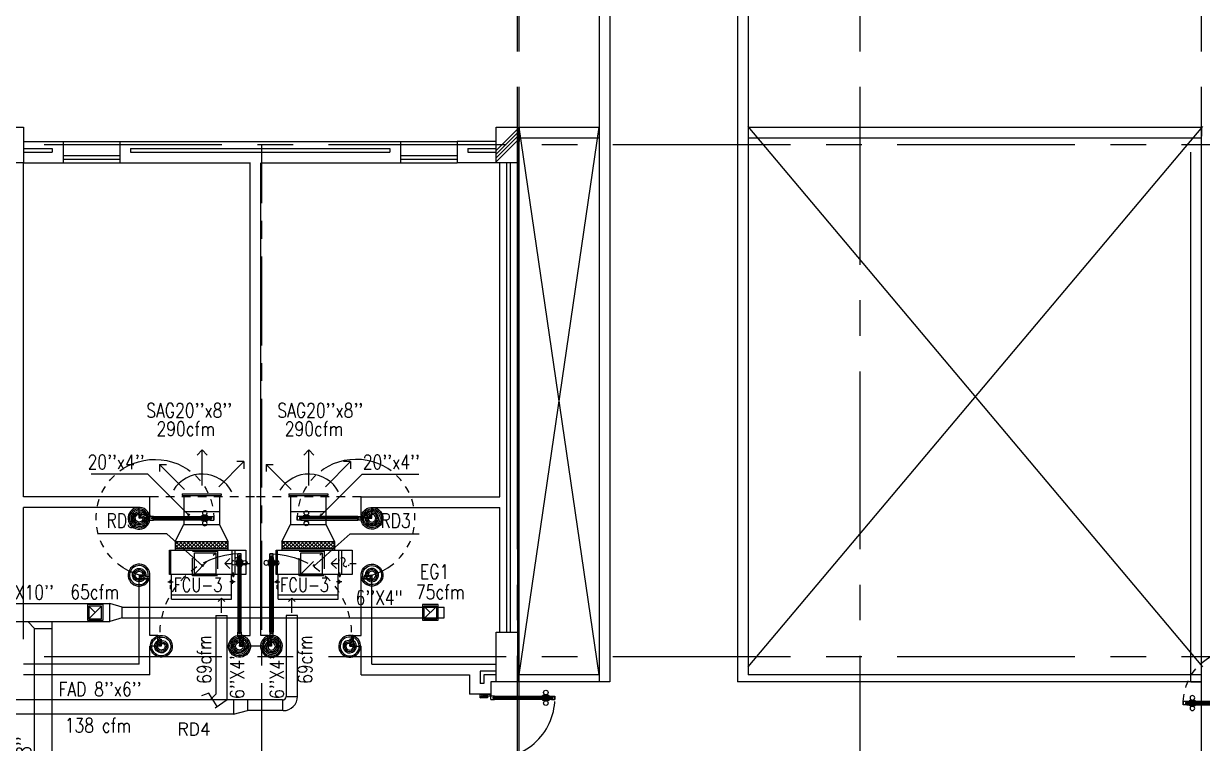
# Model space of a CAD drawing. Extents: x 417866231.7 to 417866328.5, y 43498046.7 to 43498124.2.
# Drawn here: x 417866248.29 to 417866264.87, y 43498103.99 to 43498114.11 of the extents above; entities that cross this region are included whole.
import ezdxf

# ---------------------------------------------------------------- set-up
doc = ezdxf.new("R2010")
doc.units = 0
doc.header["$MEASUREMENT"] = 0
for name, pattern in [('CENTER', [2, 1.25, -0.25, 0.25, -0.25]), ('CENTERX2', [4, 2.5, -0.5, 0.5, -0.5]), ('HIDDEN', [0.375, 0.25, -0.125]), ('HIDDEN2', [0.1875, 0.125, -0.0625])]:
    doc.linetypes.add(name, pattern=pattern)
doc.layers.get('0').update_dxf_attribs({"linetype": 'CONTINUOUS'})
for name, color, linetype in [('AXES', 11, 'CENTERX2'), ('AXES1', 11, 'CENTER'), ('COL', 7, 'CONTINUOUS'), ('DOOR', 9, 'CONTINUOUS'), ('DUCT', 6, 'CONTINUOUS'), ('EJ', 9, 'CONTINUOUS'), ('EXDUCT', 10, 'CONTINUOUS'), ('FCU', 6, 'CONTINUOUS'), ('HAT', 11, 'CONTINUOUS'), ('INSUL', 9, 'CONTINUOUS'), ('M-EGU.', 2, 'CONTINUOUS'), ('M-FILX', 2, 'CONTINUOUS'), ('M-TEXT', 2, 'CONTINUOUS'), ('PSUPPLY', 3, 'HIDDEN'), ('ROOF', 11, 'CONTINUOUS'), ('SCD', 2, 'CONTINUOUS'), ('SHAFT', 9, 'CONTINUOUS'), ('STR', 9, 'CONTINUOUS'), ('TEXT-A', 2, 'CONTINUOUS'), ('WALL', 9, 'CONTINUOUS'), ('WIN', 9, 'CONTINUOUS')]:
    doc.layers.add(name, color=color, linetype=linetype)
doc.styles.add('ROMANS', font='ROMANS.shx', dxfattribs={"width": 0.6})

# ---------------------------------------------------------------- blocks, each defined once
blk = doc.blocks.new('A$C1DFA4FE8')
at = {"layer": 'DOOR', "color": 0, "linetype": 'ByBlock'}
for p, q in [((0, 1631), (0, 1581)), ((0, 1581), (0, 1631)), ((50, 1631), (0, 1631)), ((50, 1581), (0, 1581)), ((30, 1614), (30, 1598)), ((50, 1614), (30, 1614)), ((50, 1598), (30, 1598)), ((50, 1631), (50, 1614)), ((50, 1598), (50, 1581)), ((750, 1614), (750, 1631)), ((750, 1631), (800, 1631)), ((770, 1614), (750, 1614)), ((750, 1581), (750, 1598)), ((750, 1598), (770, 1598)), ((800, 1581), (750, 1581)), ((770, 1598), (770, 1614)), ((950, 1656), (800, 1656)), ((800, 1656), (800, 1631)), ((800, 1581), (800, 1631)), ((800, 1631), (850, 1631)), ((850, 1631), (850, 1606)), ((850, 1606), (950, 1606)), ((950, 1606), (950, 1656)), ((0, 81), (0, 131)), ((0, 131), (0, 81)), ((50, 131), (0, 131)), ((50, 81), (0, 81)), ((30, 98), (30, 114)), ((50, 114), (30, 114)), ((50, 98), (30, 98)), ((50, 114), (50, 131)), ((50, 81), (50, 98)), ((83, 131), (83, 138)), ((173, 138), (83, 138)), ((83, 81), (83, 74)), ((173, 74), (83, 74)), ((95, 138), (95, 147)), ((95, 147), (160, 147)), ((95, 138), (160, 138)), ((95, 74), (95, 65)), ((95, 74), (160, 74)), ((95, 65), (160, 65)), ((160, 138), (160, 147)), ((160, 74), (160, 65)), ((173, 131), (173, 138)), ((173, 81), (173, 74)), ((750, 131), (750, 114)), ((800, 131), (750, 131)), ((750, 114), (770, 114)), ((750, 98), (750, 81)), ((770, 98), (750, 98)), ((750, 81), (800, 81)), ((770, 114), (770, 98)), ((800, 131), (800, 81)), ((800, 56), (800, 81)), ((800, 81), (850, 81)), ((950, 56), (800, 56)), ((850, 106), (950, 106)), ((850, 81), (850, 106)), ((950, 106), (950, 56))]:
    blk.add_line(p, q, dxfattribs=at)
at = {"layer": 'DOOR', "linetype": 'ByBlock'}
for p, q in [((750, 1631), (50, 1631)), ((750, 1614), (50, 1614)), ((750, 1598), (50, 1598)), ((50, 1581), (750, 1581)), ((50, 131), (750, 131)), ((750, 114), (50, 114)), ((750, 98), (50, 98)), ((750, 81), (50, 81))]:
    blk.add_line(p, q, dxfattribs=at)
at = {"layer": 'DOOR', "color": 9, "linetype": 'ByBlock'}
for p, q in [((950, 1606), (837, 1656)), ((950, 1606), (850, 1619)), ((950, 1606), (910, 1656)), ((950, 106), (837, 56)), ((950, 106), (850, 93)), ((950, 106), (910, 56))]:
    blk.add_line(p, q, dxfattribs=at)
at = {"layer": 'DOOR', "color": 0, "linetype": 'ByBlock'}
for centre in [(128, 179), (128, 32)]:
    blk.add_circle(centre, 32.4, dxfattribs=at)
at = {"layer": 'DOOR', "linetype": 'HIDDEN', "ltscale": 0.5}
for centre, start, end in [((752, 1606), 178.0938, 273.7249), ((752, 106), 86.2751, 181.9062)]:
    blk.add_arc(centre, 752, start, end, dxfattribs=at)
at = {"layer": 'DOOR', "color": 9, "linetype": 'ByBlock'}
for centre, radius, start, end in [((950, 1606), 154, 161.1053, 166.2858), ((950, 1606), 134, 158.1598, 169.28), ((950, 1606), 114, 154.0838, 167.3774), ((950, 1606), 94.4, 148.0182, 180), ((950, 1606), 74.4, 137.7764, 180), ((950, 1606), 54.4, 113.2074, 180), ((950, 1606), 34.4, 90, 180), ((950, 1606), 14.4, 90, 180), ((950, 106), 154, 193.7142, 198.8947), ((950, 106), 134, 190.72, 201.8402), ((950, 106), 114, 192.6226, 205.9162), ((950, 106), 94.4, 180, 211.9818), ((950, 106), 74.4, 180, 222.2236), ((950, 106), 54.4, 180, 246.7926), ((950, 106), 34.4, 180, 270), ((950, 106), 14.4, 180, 270)]:
    blk.add_arc(centre, radius, start, end, dxfattribs=at)
blk = doc.blocks.new('A$C272A55A0')
at = {"layer": 'DOOR', "color": 0, "linetype": 'ByBlock'}
for p, q in [((0, 900), (0, 1050)), ((50, 1050), (0, 1050)), ((50, 950), (50, 1050)), ((1750, 950), (1750, 1050)), ((1750, 1050), (1800, 1050)), ((1800, 1050), (1800, 900)), ((0, 900), (25, 900)), ((25, 950), (50, 950)), ((25, 900), (25, 950)), ((75, 900), (25, 900)), ((25, 850), (25, 900)), ((42, 850), (25, 850)), ((58, 870), (42, 870)), ((42, 870), (42, 850)), ((58, 850), (58, 870)), ((75, 850), (58, 850)), ((75, 900), (75, 850)), ((1725, 900), (1775, 900)), ((1725, 900), (1725, 850)), ((1725, 850), (1742, 850)), ((1742, 870), (1758, 870)), ((1742, 850), (1742, 870)), ((1775, 950), (1750, 950)), ((1758, 870), (1758, 850)), ((1758, 850), (1775, 850)), ((1775, 900), (1775, 950)), ((1800, 900), (1775, 900)), ((1775, 850), (1775, 900)), ((1725, 173), (1718, 173)), ((1718, 173), (1718, 83)), ((1775, 173), (1782, 173)), ((1782, 173), (1782, 83)), ((25, 50), (42, 50)), ((25, 50), (25, 0)), ((25, 0), (75, 0)), ((75, 0), (25, 0)), ((42, 50), (42, 30)), ((42, 30), (58, 30)), ((58, 50), (75, 50)), ((58, 50), (58, 30)), ((75, 50), (75, 0)), ((1718, 160), (1709, 160)), ((1709, 95), (1709, 160)), ((1718, 95), (1709, 95)), ((1718, 95), (1718, 160)), ((1725, 83), (1718, 83)), ((1742, 50), (1725, 50)), ((1725, 50), (1725, 0)), ((1775, 0), (1725, 0)), ((1725, 0), (1775, 0)), ((1742, 50), (1742, 30)), ((1758, 30), (1742, 30)), ((1775, 50), (1758, 50)), ((1758, 50), (1758, 30)), ((1775, 83), (1782, 83)), ((1775, 50), (1775, 0)), ((1782, 160), (1791, 160)), ((1782, 95), (1782, 160)), ((1782, 95), (1791, 95)), ((1791, 95), (1791, 160))]:
    blk.add_line(p, q, dxfattribs=at)
at = {"layer": 'DOOR', "color": 9, "linetype": 'ByBlock'}
for p, q in [((50, 1050), (0, 1010)), ((50, 1050), (0, 937)), ((50, 1050), (37, 950)), ((1750, 1050), (1800, 1010)), ((1750, 1050), (1800, 937)), ((1750, 1050), (1763, 950))]:
    blk.add_line(p, q, dxfattribs=at)
at = {"layer": 'DOOR', "linetype": 'ByBlock'}
for p, q in [((25, 850), (25, 50)), ((42, 850), (42, 50)), ((58, 850), (58, 50)), ((75, 50), (75, 850)), ((1725, 50), (1725, 850)), ((1742, 850), (1742, 50)), ((1758, 850), (1758, 50)), ((1775, 850), (1775, 50))]:
    blk.add_line(p, q, dxfattribs=at)
at = {"layer": 'DOOR', "color": 0, "linetype": 'ByBlock'}
for centre in [(1676, 128), (1824, 128)]:
    blk.add_circle(centre, 32.4, dxfattribs=at)
at = {"layer": 'DOOR', "color": 9, "linetype": 'ByBlock'}
for centre, radius, start, end in [((50, 1050), 54.4, 203.2074, 270), ((50, 1050), 74.4, 227.7764, 270), ((50, 1050), 34.4, 180, 270), ((50, 1050), 14.4, 180, 270), ((1750, 1050), 14.4, 270, 0), ((1750, 1050), 34.4, 270, 0), ((1750, 1050), 54.4, 270, 336.7926), ((1750, 1050), 74.4, 270, 312.2236), ((50, 1050), 94.4, 238.0182, 270), ((50, 1050), 114, 244.0838, 257.3774), ((50, 1050), 134, 248.1598, 259.28), ((50, 1050), 154, 251.1053, 256.2858), ((1750, 1050), 94.4, 270, 301.9818), ((1750, 1050), 114, 282.6226, 295.9162), ((1750, 1050), 134, 280.72, 291.8402), ((1750, 1050), 154, 283.7142, 288.8947)]:
    blk.add_arc(centre, radius, start, end, dxfattribs=at)
at = {"layer": 'DOOR', "linetype": 'HIDDEN', "ltscale": 0.5}
for centre, start, end in [((50, 851), 268.3174, 3.2965), ((1750, 851), 176.7035, 271.6826)]:
    blk.add_arc(centre, 851, start, end, dxfattribs=at)
at = {"layer": 'WALL', "linetype": 'ByBlock'}
blk.add_line((1800, 900), (1800, 1050), dxfattribs=at)
blk = doc.blocks.new('C11')
at = {"layer": 'HAT'}
h = blk.add_hatch(dxfattribs=at)
h.set_pattern_fill('ANSI31', color=256, scale=300, style=0)
h.set_pattern_definition([(45, (-248556.182, -75061.005), (-26.5165043, 26.5165043), [])])
h.paths.add_polyline_path([(300, 700), (0, 700), (0, 350), (300, 350)])
h.paths.add_polyline_path([(300, 350), (0, 350), (0, 0), (300, 0)])
at = {"layer": 'COL'}
blk.add_lwpolyline([(300, 700), (300, 0), (0, 0), (0, 700)], close=True, dxfattribs=at)
blk = doc.blocks.new('DOOR100')
at = {"layer": 'DOOR', "color": 7, "linetype": 'ByBlock'}
for p, q in [((-91, 1205), (-91, 1140)), ((-82, 1205), (-91, 1205)), ((-82, 1128), (-82, 1218)), ((-75, 1218), (-82, 1218)), ((-82, 1205), (-82, 1140)), ((-75, 1250), (-75, 1300)), ((-75, 1300), (-25, 1300)), ((-25, 1300), (-75, 1300)), ((-58, 1250), (-75, 1250)), ((-58, 1250), (-58, 1270)), ((-42, 1270), (-58, 1270)), ((-42, 1250), (-42, 1270)), ((-25, 1250), (-42, 1250)), ((-25, 1250), (-25, 1300)), ((-25, 1218), (-18, 1218)), ((-18, 1128), (-18, 1218)), ((-18, 1205), (-18, 1140)), ((-18, 1205), (-9, 1205)), ((-9, 1205), (-9, 1140)), ((-82, 1140), (-91, 1140)), ((-75, 1128), (-82, 1128)), ((-25, 1128), (-18, 1128)), ((-18, 1140), (-9, 1140)), ((-75, 200), (-58, 200)), ((-75, 150), (-75, 200)), ((-58, 200), (-58, 180)), ((-58, 180), (-42, 180)), ((-42, 200), (-25, 200)), ((-42, 180), (-42, 200)), ((-25, 200), (-25, 150)), ((-1200, 0), (-1200, 150)), ((-1200, 150), (-1175, 150)), ((-1200, 150), (-1200, 0)), ((-1150, 0), (-1200, 114)), ((-1150, 0), (-1200, 40)), ((-1150, 0), (-1200, 0)), ((-1175, 150), (-1175, 100)), ((-1175, 100), (-1150, 100)), ((-1150, 0), (-1163, 100)), ((-1150, 100), (-1150, 0)), ((-75, 150), (-25, 150)), ((-50, 0), (0, 114)), ((-50, 100), (-50, 0)), ((-50, 0), (-37, 100)), ((-25, 100), (-50, 100)), ((-50, 0), (0, 40)), ((-50, 0), (0, 0)), ((0, 150), (-25, 150)), ((-25, 150), (-25, 100)), ((0, 0), (0, 150)), ((0, 150), (0, 0))]:
    blk.add_line(p, q, dxfattribs=at)
at = {"layer": 'DOOR', "linetype": 'ByBlock'}
for p, q in [((-75, 1250), (-75, 200)), ((-58, 200), (-58, 1250)), ((-42, 200), (-42, 1250)), ((-25, 200), (-25, 1250))]:
    blk.add_line(p, q, dxfattribs=at)
at = {"layer": 'DOOR', "color": 7, "linetype": 'ByBlock'}
for centre in [(-124, 1173), (24, 1173)]:
    blk.add_circle(centre, 32.4, dxfattribs=at)
at = {"layer": 'DOOR', "linetype": 'HIDDEN', "ltscale": 0.5}
blk.add_arc((-25, 150), 1150, 90, 180, dxfattribs=at)
at = {"layer": 'DOOR', "color": 7, "linetype": 'ByBlock'}
for centre, radius, start, end in [((-1150, 0), 154, 103.7142, 108.8947), ((-1150, 0), 134, 100.72, 111.8402), ((-1150, 0), 94.4, 90, 121.9818), ((-1150, 0), 74.4, 90, 132.2236), ((-1150, 0), 54.4, 90, 156.7926), ((-1150, 0), 34.4, 90, 180), ((-1150, 0), 14.4, 90, 180), ((-50, 0), 94.4, 58.0182, 90), ((-50, 0), 74.4, 47.7764, 90), ((-50, 0), 54.4, 23.2074, 90), ((-50, 0), 34.4, 0, 90), ((-50, 0), 14.4, 0, 90), ((-50, 0), 134, 68.1598, 79.28), ((-50, 0), 114, 64.0838, 77.3774), ((-50, 0), 154, 71.1053, 76.2858)]:
    blk.add_arc(centre, radius, start, end, dxfattribs=at)
blk = doc.blocks.new('DOOR90')
at = {"layer": 'DOOR', "color": 7, "linetype": 'ByBlock'}
for p, q in [((-150, 0), (0, 0)), ((-150, 0), (-150, -25)), ((0, -50), (-114, 0)), ((0, -50), (-40, 0)), ((0, -50), (0, 0)), ((-1000, -25), (-1050, -25)), ((-1050, -75), (-1050, -25)), ((-1050, -25), (-1050, -75)), ((-1000, -75), (-1050, -75)), ((-1000, -42), (-1020, -42)), ((-1020, -42), (-1020, -58)), ((-1000, -58), (-1020, -58)), ((-1000, -25), (-1000, -42)), ((-1000, -58), (-1000, -75)), ((-878, -18), (-968, -18)), ((-968, -25), (-968, -18)), ((-968, -75), (-968, -82)), ((-878, -82), (-968, -82)), ((-955, -9), (-890, -9)), ((-955, -18), (-955, -9)), ((-955, -18), (-890, -18)), ((-955, -82), (-890, -82)), ((-955, -82), (-955, -91)), ((-955, -91), (-890, -91)), ((-890, -18), (-890, -9)), ((-890, -82), (-890, -91)), ((-878, -25), (-878, -18)), ((-878, -75), (-878, -82)), ((-200, -25), (-150, -25)), ((-200, -42), (-200, -25)), ((-180, -42), (-200, -42)), ((-200, -58), (-180, -58)), ((-200, -75), (-200, -58)), ((-150, -75), (-200, -75)), ((-180, -58), (-180, -42)), ((-150, -25), (-100, -25)), ((-150, -75), (-150, -25)), ((-100, -25), (-100, -50)), ((0, -50), (-100, -37)), ((-100, -50), (0, -50)), ((-150, -875), (-100, -875)), ((-150, -900), (-150, -875)), ((-150, -900), (0, -900)), ((0, -900), (-150, -900)), ((0, -850), (-114, -900)), ((-100, -875), (-100, -850)), ((0, -850), (-100, -863)), ((-100, -850), (0, -850)), ((0, -850), (-40, -900)), ((0, -850), (0, -900))]:
    blk.add_line(p, q, dxfattribs=at)
at = {"layer": 'DOOR', "linetype": 'ByBlock'}
for p, q in [((-200, -25), (-1000, -25)), ((-200, -42), (-1000, -42)), ((-200, -58), (-1000, -58)), ((-1000, -75), (-200, -75))]:
    blk.add_line(p, q, dxfattribs=at)
at = {"layer": 'DOOR', "color": 7, "linetype": 'ByBlock'}
for centre in [(-923, 24), (-923, -124)]:
    blk.add_circle(centre, 32.4, dxfattribs=at)
for centre, radius, start, end in [((0, -50), 154, 161.1053, 166.2858), ((0, -50), 94.4, 148.0182, 180), ((0, -50), 134, 158.1598, 169.28), ((0, -50), 114, 154.0838, 167.3774), ((0, -50), 74.4, 137.7764, 180), ((0, -50), 54.4, 113.2074, 180), ((0, -50), 34.4, 90, 180), ((0, -50), 14.4, 90, 180), ((0, -850), 154, 193.7142, 198.8947), ((0, -850), 134, 190.72, 201.8402), ((0, -850), 94.4, 180, 211.9818), ((0, -850), 74.4, 180, 222.2236), ((0, -850), 54.4, 180, 246.7926), ((0, -850), 34.4, 180, 270), ((0, -850), 14.4, 180, 270)]:
    blk.add_arc(centre, radius, start, end, dxfattribs=at)
at = {"layer": 'DOOR', "linetype": 'HIDDEN', "ltscale": 0.5}
blk.add_arc((-222, -50), 828, 178.2701, 275.003, dxfattribs=at)
blk = doc.blocks.new('*X113')
at = {"color": 0}
for p, q in [((16890, -2467), (16943, -2414)), ((16890, -2520), (16990, -2420)), ((16990, -2565), (16890, -2465)), ((16890, -2573), (16990, -2473)), ((16990, -2512), (16892, -2414)), ((16990, -2459), (16945, -2414)), ((16990, -2619), (16890, -2519)), ((16890, -2626), (16990, -2526)), ((16990, -2672), (16890, -2572)), ((16890, -2679), (16990, -2579)), ((16990, -2725), (16890, -2625)), ((16890, -2732), (16990, -2632)), ((16990, -2778), (16890, -2678)), ((16890, -2785), (16990, -2685)), ((16990, -2831), (16890, -2731)), ((16890, -2838), (16990, -2738)), ((16990, -2884), (16890, -2784)), ((16890, -2891), (16990, -2791)), ((16990, -2937), (16890, -2837)), ((16890, -2944), (16990, -2844)), ((16990, -2990), (16890, -2890)), ((16890, -2997), (16990, -2897)), ((16990, -3043), (16890, -2943)), ((16890, -3050), (16990, -2950)), ((16990, -3096), (16890, -2996)), ((16890, -3103), (16990, -3003)), ((16990, -3149), (16890, -3049)), ((16944, -3155), (16890, -3102)), ((16892, -3155), (16990, -3056)), ((16945, -3155), (16990, -3109))]:
    blk.add_line(p, q, dxfattribs=at)

msp = doc.modelspace()

# ---------------------------------------------------------------- hatches: boundary and pattern name
at = {"layer": 'HAT', "linetype": 'ByBlock', "ltscale": 0.3}
h = msp.add_hatch(dxfattribs=at)
h.set_pattern_fill('ANSI31', color=256, scale=300, style=0)
h.set_pattern_definition([(45.000427, (417865996.44575, 43498029.797614), (-0.026516163, 0.026516558), [])])
h.paths.add_polyline_path([(417866255.239, 43498112.659), (417866254.939, 43498112.659), (417866254.939, 43498112.409), (417866255.239, 43498112.409)])
h.paths.add_polyline_path([(417866255.239, 43498112.409), (417866254.939, 43498112.409), (417866254.939, 43498112.159), (417866255.239, 43498112.159)])

# ---------------------------------------------------------------- linework, layer by layer
at = {"layer": 'AXES'}
for p, q in [((417866260.059, 43498046.724), (417866260.059, 43498123.537)), ((417866255.239, 43498046.724), (417866255.239, 43498123.187)), ((417866255.259, 43498046.724), (417866255.259, 43498123.187)), ((417866264.859, 43498046.724), (417866264.859, 43498123.187)), ((417866307.079, 43498112.409), (417866239.039, 43498112.409)), ((417866307.079, 43498105.209), (417866239.039, 43498105.209))]:
    msp.add_line(p, q, dxfattribs=at)
at = {"layer": 'AXES1'}
msp.add_line((417866251.639, 43498053.589), (417866251.639, 43498112.409), dxfattribs=at)
at = {"layer": 'COL'}
for p, q in [((417866254.939, 43498112.659), (417866255.239, 43498112.659)), ((417866254.939, 43498112.159), (417866254.939, 43498112.659)), ((417866255.239, 43498112.659), (417866255.239, 43498112.159)), ((417866255.239, 43498112.159), (417866254.939, 43498112.159))]:
    msp.add_line(p, q, dxfattribs=at)
at = {"layer": 'COL', "linetype": 'HIDDEN2'}
msp.add_line((417866264.859, 43498112.659), (417866264.859, 43498112.509), dxfattribs=at)
at = {"layer": 'COL'}
msp.add_lwpolyline([(417866247.789, 43498112.159), (417866247.789, 43498112.659), (417866248.289, 43498112.659), (417866248.289, 43498112.159)], close=True, dxfattribs=at)
at = {"layer": 'DUCT', "linetype": 'Continuous'}
for p, q in [((417866250.544, 43498107.478), (417866250.544, 43498107.253)), ((417866251.044, 43498107.478), (417866251.044, 43498107.253)), ((417866252.043, 43498107.478), (417866252.043, 43498107.253)), ((417866252.543, 43498107.478), (417866252.543, 43498107.253)), ((417866250.544, 43498107.253), (417866251.044, 43498107.253)), ((417866250.544, 43498107.253), (417866250.544, 43498107.07)), ((417866251.044, 43498107.253), (417866251.044, 43498107.07)), ((417866252.043, 43498107.253), (417866252.543, 43498107.253)), ((417866252.043, 43498107.253), (417866252.043, 43498107.07)), ((417866252.543, 43498107.253), (417866252.543, 43498107.07)), ((417866250.421, 43498106.834), (417866250.544, 43498107.07)), ((417866250.544, 43498107.07), (417866251.044, 43498107.07)), ((417866251.044, 43498107.07), (417866251.163, 43498106.834)), ((417866251.921, 43498106.834), (417866252.043, 43498107.07)), ((417866252.043, 43498107.07), (417866252.543, 43498107.07)), ((417866252.543, 43498107.07), (417866252.662, 43498106.834))]:
    msp.add_line(p, q, dxfattribs=at)
at = {"layer": 'DUCT'}
for p, q in [((417866250.993, 43498105.793), (417866251.153, 43498105.793)), ((417866250.993, 43498105.793), (417866250.993, 43498104.687)), ((417866251.153, 43498104.607), (417866251.153, 43498105.793)), ((417866252.142, 43498105.793), (417866251.982, 43498105.793)), ((417866251.982, 43498105.793), (417866251.982, 43498104.653)), ((417866252.142, 43498104.653), (417866252.142, 43498105.793)), ((417866250.894, 43498104.701), (417866250.793, 43498104.663)), ((417866251.014, 43498104.51), (417866250.894, 43498104.701)), ((417866250.894, 43498104.701), (417866250.894, 43498104.701)), ((417866250.913, 43498104.607), (417866250.993, 43498104.687)), ((417866251.153, 43498104.607), (417866250.985, 43498104.489)), ((417866251.244, 43498104.603), (417866251.244, 43498104.403)), ((417866251.437, 43498104.603), (417866251.437, 43498104.453)), ((417866251.932, 43498104.603), (417866251.932, 43498104.453)), ((417866251.982, 43498104.653), (417866252.142, 43498104.653)), ((417866251.244, 43498104.403), (417866251.437, 43498104.453))]:
    msp.add_line(p, q, dxfattribs=at)
at = {"layer": 'DUCT', "linetype": 'ByBlock'}
for p, q in [((417866251.932, 43498104.603), (417866247.297, 43498104.603)), ((417866251.244, 43498104.403), (417866247.297, 43498104.403)), ((417866251.942, 43498104.453), (417866251.437, 43498104.453))]:
    msp.add_line(p, q, dxfattribs=at)
at = {"layer": 'DUCT'}
for centre, radius in [((417866251.932, 43498104.653), 0.05), ((417866251.942, 43498104.653), 0.2)]:
    msp.add_arc(centre, radius, 270, 0, dxfattribs=at)
at = {"layer": 'EJ'}
for p, q in [((417866255.239, 43498102.709), (417866255.239, 43498104.859)), ((417866255.259, 43498102.709), (417866255.259, 43498104.859))]:
    msp.add_line(p, q, dxfattribs=at)
at = {"layer": 'EXDUCT', "linetype": 'ByBlock'}
for p, q in [((417866245.719, 43498105.959), (417866249.503, 43498105.959)), ((417866249.503, 43498105.709), (417866249.503, 43498105.959)), ((417866249.677, 43498105.909), (417866249.503, 43498105.959)), ((417866249.677, 43498105.759), (417866249.677, 43498105.909)), ((417866249.677, 43498105.909), (417866254.204, 43498105.909)), ((417866254.204, 43498105.759), (417866254.204, 43498105.909)), ((417866245.719, 43498105.709), (417866249.503, 43498105.709)), ((417866248.44, 43498105.609), (417866248.347, 43498105.709)), ((417866248.69, 43498097.675), (417866248.69, 43498105.709)), ((417866249.677, 43498105.759), (417866249.503, 43498105.709)), ((417866249.677, 43498105.759), (417866254.204, 43498105.759)), ((417866248.44, 43498105.609), (417866248.69, 43498105.609)), ((417866248.44, 43498097.675), (417866248.44, 43498105.609))]:
    msp.add_line(p, q, dxfattribs=at)
at = {"layer": 'FCU', "color": 3}
for p, q in [((417866250.421, 43498106.834), (417866251.163, 43498106.834)), ((417866250.421, 43498106.834), (417866250.421, 43498106.712)), ((417866251.163, 43498106.834), (417866251.163, 43498106.712)), ((417866251.921, 43498106.834), (417866252.662, 43498106.834)), ((417866251.921, 43498106.834), (417866251.921, 43498106.712)), ((417866252.662, 43498106.834), (417866252.662, 43498106.712)), ((417866250.362, 43498106.369), (417866250.362, 43498106.712)), ((417866250.421, 43498106.734), (417866251.163, 43498106.734)), ((417866251.222, 43498106.369), (417866251.222, 43498106.712)), ((417866251.261, 43498106.712), (417866251.413, 43498106.712)), ((417866251.413, 43498106.712), (417866251.413, 43498106.369)), ((417866251.861, 43498106.369), (417866251.861, 43498106.712)), ((417866251.921, 43498106.734), (417866252.662, 43498106.734)), ((417866252.722, 43498106.369), (417866252.722, 43498106.712)), ((417866252.76, 43498106.712), (417866252.913, 43498106.712)), ((417866252.913, 43498106.712), (417866252.913, 43498106.369)), ((417866251.23, 43498106.344), (417866251.23, 43498106.369)), ((417866251.25, 43498106.344), (417866251.23, 43498106.344)), ((417866251.24, 43498106.328), (417866251.24, 43498106.396)), ((417866251.25, 43498106.344), (417866251.25, 43498106.369)), ((417866251.413, 43498106.369), (417866251.261, 43498106.369)), ((417866252.729, 43498106.344), (417866252.729, 43498106.369)), ((417866252.749, 43498106.344), (417866252.729, 43498106.344)), ((417866252.739, 43498106.328), (417866252.739, 43498106.396)), ((417866252.749, 43498106.344), (417866252.749, 43498106.369)), ((417866252.913, 43498106.369), (417866252.76, 43498106.369)), ((417866250.32, 43498106.265), (417866250.392, 43498106.265)), ((417866250.34, 43498106.255), (417866250.34, 43498106.275)), ((417866250.34, 43498106.275), (417866250.37, 43498106.275)), ((417866250.34, 43498106.255), (417866250.37, 43498106.255)), ((417866250.355, 43498106.245), (417866250.355, 43498106.292)), ((417866250.355, 43498106.22), (417866250.37, 43498106.22)), ((417866250.355, 43498106.165), (417866250.355, 43498106.22)), ((417866250.355, 43498106.165), (417866250.37, 43498106.165)), ((417866251.264, 43498106.265), (417866251.191, 43498106.265)), ((417866251.244, 43498106.275), (417866251.214, 43498106.275)), ((417866251.244, 43498106.255), (417866251.214, 43498106.255)), ((417866251.229, 43498106.235), (417866251.229, 43498106.292)), ((417866251.244, 43498106.255), (417866251.244, 43498106.275)), ((417866251.819, 43498106.265), (417866251.892, 43498106.265)), ((417866251.839, 43498106.255), (417866251.839, 43498106.275)), ((417866251.839, 43498106.275), (417866251.869, 43498106.275)), ((417866251.839, 43498106.255), (417866251.869, 43498106.255)), ((417866251.854, 43498106.245), (417866251.854, 43498106.292)), ((417866251.854, 43498106.22), (417866251.869, 43498106.22)), ((417866251.854, 43498106.165), (417866251.854, 43498106.22)), ((417866251.854, 43498106.165), (417866251.869, 43498106.165)), ((417866252.764, 43498106.265), (417866252.691, 43498106.265)), ((417866252.744, 43498106.275), (417866252.714, 43498106.275)), ((417866252.744, 43498106.255), (417866252.714, 43498106.255)), ((417866252.729, 43498106.235), (417866252.729, 43498106.292)), ((417866252.744, 43498106.255), (417866252.744, 43498106.275)), ((417866250.37, 43498106.083), (417866251.214, 43498106.083)), ((417866251.869, 43498106.083), (417866252.714, 43498106.083))]:
    msp.add_line(p, q, dxfattribs=at)
at = {"layer": 'FCU', "color": 6}
for p, q in [((417866250.341, 43498106.369), (417866250.341, 43498106.712)), ((417866250.341, 43498106.712), (417866251.261, 43498106.712)), ((417866251.261, 43498106.712), (417866251.261, 43498106.369)), ((417866251.841, 43498106.369), (417866251.841, 43498106.712)), ((417866251.841, 43498106.712), (417866252.76, 43498106.712)), ((417866252.76, 43498106.712), (417866252.76, 43498106.369)), ((417866251.261, 43498106.369), (417866250.341, 43498106.369)), ((417866250.37, 43498106.023), (417866250.37, 43498106.369)), ((417866251.214, 43498106.023), (417866251.214, 43498106.369)), ((417866252.76, 43498106.369), (417866251.841, 43498106.369)), ((417866251.869, 43498106.023), (417866251.869, 43498106.369)), ((417866252.714, 43498106.023), (417866252.714, 43498106.369)), ((417866250.37, 43498106.023), (417866251.214, 43498106.023)), ((417866251.869, 43498106.023), (417866252.714, 43498106.023))]:
    msp.add_line(p, q, dxfattribs=at)
at = {"layer": 'INSUL'}
for p, q in [((417866248.289, 43498112.359), (417866248.692, 43498112.359)), ((417866248.289, 43498112.309), (417866248.692, 43498112.309)), ((417866248.692, 43498112.359), (417866248.692, 43498112.309)), ((417866249.792, 43498112.359), (417866249.792, 43498112.309)), ((417866249.792, 43498112.359), (417866253.439, 43498112.359)), ((417866249.792, 43498112.309), (417866253.439, 43498112.309)), ((417866253.439, 43498112.359), (417866253.439, 43498112.309)), ((417866254.539, 43498112.359), (417866254.539, 43498112.309)), ((417866254.539, 43498112.359), (417866254.939, 43498112.359)), ((417866254.539, 43498112.309), (417866254.939, 43498112.309)), ((417866255.089, 43498105.559), (417866255.089, 43498112.159)), ((417866255.139, 43498105.559), (417866255.139, 43498112.159)), ((417866254.939, 43498105.009), (417866254.714, 43498105.009)), ((417866254.714, 43498105.009), (417866254.714, 43498104.834)), ((417866254.764, 43498104.834), (417866254.714, 43498104.834)), ((417866254.939, 43498104.959), (417866254.764, 43498104.959)), ((417866254.764, 43498104.959), (417866254.764, 43498104.834))]:
    msp.add_line(p, q, dxfattribs=at)
at = {"layer": 'M-EGU.'}
for p, q in [((417866250.801, 43498108.119), (417866250.731, 43498108.048)), ((417866250.801, 43498108.119), (417866250.872, 43498108.048)), ((417866250.801, 43498107.619), (417866250.801, 43498108.119)), ((417866252.301, 43498108.119), (417866252.23, 43498108.048)), ((417866252.301, 43498108.119), (417866252.372, 43498108.048)), ((417866252.301, 43498107.619), (417866252.301, 43498108.119)), ((417866250.201, 43498107.915), (417866250.201, 43498107.815)), ((417866250.201, 43498107.915), (417866250.301, 43498107.915)), ((417866250.554, 43498107.562), (417866250.201, 43498107.915)), ((417866251.035, 43498107.601), (417866251.388, 43498107.955)), ((417866251.388, 43498107.955), (417866251.288, 43498107.955)), ((417866251.388, 43498107.955), (417866251.388, 43498107.855)), ((417866251.7, 43498107.915), (417866251.7, 43498107.815)), ((417866251.7, 43498107.915), (417866251.8, 43498107.915)), ((417866252.054, 43498107.562), (417866251.7, 43498107.915)), ((417866252.534, 43498107.601), (417866252.888, 43498107.955)), ((417866252.888, 43498107.955), (417866252.788, 43498107.955)), ((417866252.888, 43498107.955), (417866252.888, 43498107.855)), ((417866250.519, 43498107.503), (417866250.519, 43498107.478)), ((417866250.519, 43498107.503), (417866251.069, 43498107.503)), ((417866251.069, 43498107.503), (417866251.069, 43498107.478)), ((417866252.018, 43498107.503), (417866252.018, 43498107.478)), ((417866252.018, 43498107.503), (417866252.568, 43498107.503)), ((417866252.568, 43498107.503), (417866252.568, 43498107.478)), ((417866250.519, 43498107.478), (417866251.069, 43498107.478)), ((417866252.018, 43498107.478), (417866252.568, 43498107.478)), ((417866250.691, 43498106.373), (417866250.691, 43498106.673)), ((417866250.691, 43498106.673), (417866250.991, 43498106.673)), ((417866250.991, 43498106.673), (417866250.991, 43498106.373)), ((417866252.19, 43498106.373), (417866252.19, 43498106.673)), ((417866252.19, 43498106.673), (417866252.49, 43498106.673)), ((417866252.49, 43498106.673), (417866252.49, 43498106.373)), ((417866251.118, 43498106.524), (417866251.189, 43498106.595)), ((417866251.189, 43498106.453), (417866251.118, 43498106.524)), ((417866251.118, 43498106.524), (417866251.219, 43498106.524)), ((417866251.379, 43498106.524), (417866251.467, 43498106.524)), ((417866252.618, 43498106.524), (417866252.689, 43498106.595)), ((417866252.689, 43498106.453), (417866252.618, 43498106.524)), ((417866252.618, 43498106.524), (417866252.719, 43498106.524)), ((417866252.878, 43498106.524), (417866252.967, 43498106.524)), ((417866250.991, 43498106.373), (417866250.691, 43498106.373)), ((417866252.49, 43498106.373), (417866252.19, 43498106.373)), ((417866251.073, 43498106.035), (417866251.025, 43498105.988)), ((417866251.073, 43498105.827), (417866251.073, 43498106.035)), ((417866251.12, 43498105.988), (417866251.073, 43498106.035)), ((417866252.062, 43498106.035), (417866252.015, 43498105.988)), ((417866252.109, 43498105.988), (417866252.062, 43498106.035)), ((417866252.062, 43498105.827), (417866252.062, 43498106.035))]:
    msp.add_line(p, q, dxfattribs=at)
at = {"layer": 'M-EGU.', "linetype": 'HIDDEN'}
for p, q in [((417866250.666, 43498106.348), (417866250.666, 43498106.698)), ((417866250.666, 43498106.698), (417866251.016, 43498106.698)), ((417866250.691, 43498106.373), (417866250.991, 43498106.673)), ((417866251.016, 43498106.698), (417866251.016, 43498106.348)), ((417866252.165, 43498106.348), (417866252.165, 43498106.698)), ((417866252.165, 43498106.698), (417866252.515, 43498106.698)), ((417866252.19, 43498106.373), (417866252.49, 43498106.673)), ((417866252.515, 43498106.698), (417866252.515, 43498106.348)), ((417866251.016, 43498106.348), (417866250.666, 43498106.348)), ((417866252.515, 43498106.348), (417866252.165, 43498106.348))]:
    msp.add_line(p, q, dxfattribs=at)
at = {"layer": 'M-EGU.'}
for centre, radius, start, end in [((417866250.801, 43498107.303), 0.477, 28.5297, 148.1349), ((417866252.301, 43498107.303), 0.477, 28.5297, 148.1349), ((417866251.289, 43498106.536), 0.0704, 146.068, 189.9416), ((417866251.284, 43498106.539), 0.0644, 100.0907, 146.068), ((417866251.279, 43498106.569), 0.0345, 309.098, 100.0907), ((417866251.323, 43498106.514), 0.0355, 129.098, 274.6011), ((417866251.321, 43498106.533), 0.0545, 274.6012, 310.2112), ((417866251.308, 43498106.549), 0.0752, 310.2112, 340.3796), ((417866252.788, 43498106.536), 0.0704, 146.068, 189.9416), ((417866252.783, 43498106.539), 0.0644, 100.0907, 146.068), ((417866252.778, 43498106.569), 0.0345, 309.098, 100.0907), ((417866252.822, 43498106.514), 0.0355, 129.098, 274.6011), ((417866252.821, 43498106.533), 0.0545, 274.6012, 310.2112), ((417866252.807, 43498106.549), 0.0752, 310.2112, 340.3796)]:
    msp.add_arc(centre, radius, start, end, dxfattribs=at)
at = {"layer": 'M-FILX', "color": 2, "linetype": 'HIDDEN2'}
for p, q in [((417866251.539, 43498107.459), (417866250.039, 43498107.459)), ((417866253.039, 43498107.459), (417866251.539, 43498107.459))]:
    msp.add_line(p, q, dxfattribs=at)
at = {"layer": 'PSUPPLY', "color": 4, "linetype": 'Continuous'}
for p, q in [((417866250.035, 43498107.78), (417866249.239, 43498107.78)), ((417866250.613, 43498107.202), (417866250.035, 43498107.78)), ((417866252.474, 43498107.202), (417866253.053, 43498107.78)), ((417866253.053, 43498107.78), (417866253.848, 43498107.78)), ((417866250.302, 43498106.941), (417866249.328, 43498106.941)), ((417866250.808, 43498106.489), (417866250.302, 43498106.941)), ((417866252.375, 43498106.489), (417866252.881, 43498106.941)), ((417866252.881, 43498106.941), (417866253.856, 43498106.941))]:
    msp.add_line(p, q, dxfattribs=at)
at = {"layer": 'PSUPPLY', "color": 3, "linetype": 'Continuous'}
for centre, start, end in [((417866250.611, 43498107.208), 0, 180), ((417866250.611, 43498107.208), 180, 0), ((417866252.476, 43498107.208), 0, 180), ((417866252.476, 43498107.208), 180, 0), ((417866250.808, 43498106.493), 0, 180), ((417866250.808, 43498106.493), 180, 0), ((417866252.375, 43498106.493), 0, 180), ((417866252.375, 43498106.493), 180, 0)]:
    msp.add_arc(centre, 0.0125, start, end, dxfattribs=at)
at = {"layer": 'ROOF'}
for p, q in [((417866256.384, 43498119.534), (417866256.384, 43498104.859)), ((417866256.534, 43498119.534), (417866256.534, 43498104.859)), ((417866258.334, 43498119.534), (417866258.334, 43498104.859)), ((417866258.484, 43498119.534), (417866258.484, 43498104.959)), ((417866255.259, 43498112.659), (417866256.384, 43498112.659)), ((417866255.259, 43498112.659), (417866255.259, 43498112.459)), ((417866258.484, 43498112.659), (417866264.859, 43498112.659)), ((417866255.258, 43498112.509), (417866256.384, 43498112.509)), ((417866258.484, 43498112.509), (417866264.858, 43498112.509)), ((417866264.859, 43498104.859), (417866264.859, 43498112.459)), ((417866264.709, 43498104.859), (417866264.709, 43498112.309)), ((417866256.384, 43498104.959), (417866255.239, 43498104.959)), ((417866256.534, 43498104.859), (417866255.239, 43498104.859)), ((417866264.859, 43498104.859), (417866258.334, 43498104.859)), ((417866264.859, 43498104.959), (417866258.484, 43498104.959)), ((417866264.709, 43498104.859), (417866264.859, 43498104.859))]:
    msp.add_line(p, q, dxfattribs=at)
at = {"layer": 'ROOF', "color": 9}
msp.add_line((417866255.259, 43498104.859), (417866255.259, 43498112.459), dxfattribs=at)
at = {"layer": 'SCD', "linetype": 'HIDDEN'}
for p, q in [((417866249.406, 43498105.944), (417866249.186, 43498105.944)), ((417866249.186, 43498105.944), (417866249.186, 43498105.724)), ((417866249.386, 43498105.924), (417866249.206, 43498105.744)), ((417866249.406, 43498105.724), (417866249.406, 43498105.944)), ((417866254.12, 43498105.944), (417866253.9, 43498105.944)), ((417866253.9, 43498105.944), (417866253.9, 43498105.724)), ((417866254.1, 43498105.924), (417866253.92, 43498105.744)), ((417866254.12, 43498105.724), (417866254.12, 43498105.944)), ((417866249.186, 43498105.724), (417866249.406, 43498105.724)), ((417866253.9, 43498105.724), (417866254.12, 43498105.724))]:
    msp.add_line(p, q, dxfattribs=at)
at = {"layer": 'SCD', "linetype": 'ByBlock'}
for p, q in [((417866249.296, 43498105.834), (417866249.206, 43498105.924)), ((417866254.01, 43498105.834), (417866253.92, 43498105.924))]:
    msp.add_line(p, q, dxfattribs=at)
at = {"layer": 'SCD'}
for p, q in [((417866249.386, 43498105.924), (417866249.206, 43498105.924)), ((417866249.206, 43498105.924), (417866249.206, 43498105.744)), ((417866249.386, 43498105.744), (417866249.386, 43498105.924)), ((417866254.1, 43498105.924), (417866253.92, 43498105.924)), ((417866253.92, 43498105.924), (417866253.92, 43498105.744)), ((417866254.1, 43498105.744), (417866254.1, 43498105.924)), ((417866249.206, 43498105.744), (417866249.386, 43498105.744)), ((417866253.92, 43498105.744), (417866254.1, 43498105.744))]:
    msp.add_line(p, q, dxfattribs=at)
at = {"layer": 'SHAFT'}
for p, q in [((417866255.259, 43498104.959), (417866256.384, 43498112.659)), ((417866256.384, 43498104.959), (417866255.259, 43498112.659)), ((417866258.484, 43498105.069), (417866264.879, 43498112.669)), ((417866264.879, 43498105.069), (417866258.484, 43498112.669))]:
    msp.add_line(p, q, dxfattribs=at)
at = {"layer": 'STR'}
msp.add_line((417866255.259, 43498104.859), (417866255.259, 43498104.959), dxfattribs=at)
at = {"layer": 'WALL'}
for p, q in [((417866248.289, 43498112.459), (417866248.845, 43498112.459)), ((417866248.845, 43498112.459), (417866248.845, 43498112.159)), ((417866249.645, 43498112.459), (417866249.645, 43498112.159)), ((417866249.645, 43498112.459), (417866253.589, 43498112.459)), ((417866253.589, 43498112.459), (417866253.589, 43498112.159)), ((417866254.939, 43498112.459), (417866254.389, 43498112.459)), ((417866254.389, 43498112.459), (417866254.389, 43498112.159)), ((417866248.289, 43498112.159), (417866248.845, 43498112.159)), ((417866248.289, 43498107.459), (417866248.289, 43498112.159)), ((417866249.645, 43498112.159), (417866251.479, 43498112.159)), ((417866251.476, 43498105.509), (417866251.476, 43498112.159)), ((417866251.626, 43498105.509), (417866251.626, 43498112.159)), ((417866251.629, 43498112.159), (417866253.589, 43498112.159)), ((417866254.939, 43498112.159), (417866254.389, 43498112.159)), ((417866254.989, 43498107.459), (417866254.989, 43498112.159)), ((417866255.239, 43498106.809), (417866255.239, 43498112.159)), ((417866255.239, 43498112.159), (417866255.239, 43498105.559)), ((417866250.064, 43498107.209), (417866250.064, 43498107.459)), ((417866253.039, 43498107.209), (417866253.039, 43498107.459)), ((417866253.039, 43498107.459), (417866254.989, 43498107.459)), ((417866248.289, 43498105.459), (417866248.289, 43498107.309)), ((417866249.914, 43498107.209), (417866249.914, 43498107.309)), ((417866253.039, 43498107.209), (417866253.189, 43498107.209)), ((417866253.189, 43498107.209), (417866253.189, 43498107.309)), ((417866253.189, 43498107.209), (417866253.189, 43498107.309)), ((417866253.189, 43498107.309), (417866254.989, 43498107.309)), ((417866254.039, 43498107.309), (417866254.989, 43498107.309)), ((417866254.989, 43498105.559), (417866254.989, 43498107.309)), ((417866249.914, 43498105.109), (417866249.914, 43498106.309)), ((417866250.064, 43498105.509), (417866250.064, 43498106.309)), ((417866253.039, 43498105.509), (417866253.039, 43498106.309)), ((417866253.039, 43498106.309), (417866253.189, 43498106.309)), ((417866253.189, 43498105.109), (417866253.189, 43498106.309)), ((417866250.176, 43498105.509), (417866250.064, 43498105.509)), ((417866250.176, 43498105.359), (417866250.176, 43498105.509)), ((417866251.376, 43498105.359), (417866251.376, 43498105.509)), ((417866251.727, 43498105.359), (417866251.727, 43498105.509)), ((417866252.927, 43498105.359), (417866252.927, 43498105.509)), ((417866252.927, 43498105.509), (417866253.039, 43498105.509)), ((417866250.176, 43498105.359), (417866250.064, 43498105.359)), ((417866250.064, 43498104.959), (417866250.064, 43498105.359)), ((417866252.927, 43498105.359), (417866253.039, 43498105.359)), ((417866253.039, 43498104.959), (417866253.039, 43498105.359)), ((417866253.189, 43498105.109), (417866254.942, 43498105.109)), ((417866255.239, 43498105.009), (417866255.239, 43498104.859)), ((417866250.064, 43498104.959), (417866248.289, 43498104.959)), ((417866253.039, 43498104.959), (417866254.564, 43498104.959)), ((417866254.564, 43498104.959), (417866254.564, 43498104.684)), ((417866254.864, 43498104.859), (417866254.864, 43498104.684)), ((417866255.239, 43498104.859), (417866254.864, 43498104.859)), ((417866254.864, 43498104.684), (417866254.564, 43498104.684))]:
    msp.add_line(p, q, dxfattribs=at)
at = {"layer": 'WALL', "linetype": 'ByBlock'}
for p, q in [((417866250.064, 43498107.459), (417866248.289, 43498107.459)), ((417866249.914, 43498107.309), (417866248.289, 43498107.309)), ((417866250.064, 43498107.209), (417866249.914, 43498107.209)), ((417866250.064, 43498106.309), (417866249.914, 43498106.309)), ((417866251.376, 43498105.509), (417866251.476, 43498105.509)), ((417866251.727, 43498105.509), (417866251.626, 43498105.509)), ((417866251.727, 43498105.359), (417866251.376, 43498105.359)), ((417866249.914, 43498105.109), (417866248.289, 43498105.109))]:
    msp.add_line(p, q, dxfattribs=at)
at = {"layer": 'WIN'}
for p, q in [((417866248.845, 43498112.459), (417866249.645, 43498112.459)), ((417866253.589, 43498112.459), (417866254.389, 43498112.459)), ((417866248.845, 43498112.259), (417866249.645, 43498112.259)), ((417866248.845, 43498112.209), (417866249.645, 43498112.209)), ((417866248.845, 43498112.159), (417866249.645, 43498112.159)), ((417866253.589, 43498112.259), (417866254.389, 43498112.259)), ((417866253.589, 43498112.209), (417866254.389, 43498112.209)), ((417866253.589, 43498112.159), (417866254.389, 43498112.159))]:
    msp.add_line(p, q, dxfattribs=at)

# ---------------------------------------------------------------- block references
at = {"layer": 'COL', "xscale": 0.0009999871253967285, "yscale": 0.001000002026557922, "zscale": 0.001}
msp.add_blockref('C11', (417866254.939, 43498104.859), dxfattribs=at)
at = {"layer": 'DOOR', "color": 0, "linetype": 'ByBlock', "yscale": 0.001000002026557922, "zscale": 0.001}
for name, p, xscale in [('DOOR90', (417866249.914, 43498107.209), -0.0009999871253967285), ('DOOR90', (417866253.189, 43498107.209), 0.0009999871253967285), ('DOOR100', (417866251.376, 43498105.359), 0.0009999871253967285), ('DOOR100', (417866251.726, 43498105.359), -0.0009999871253967285)]:
    msp.add_blockref(name, p, dxfattribs=dict(at, xscale=xscale))
for name, p, xscale, rotation in [('A$C1DFA4FE8', (417866264.603, 43498104.665), -0.0009999871253967285, 180), ('A$C272A55A0', (417866255.764, 43498102.884), 0.001000002026557922, 90)]:
    msp.add_blockref(name, p, dxfattribs=dict(at, xscale=xscale, rotation=rotation))
at = {"layer": 'FCU', "color": 11, "extrusion": (0, 0, -1), "xscale": 0.001000002026557922, "yscale": 0.001000002026557922, "zscale": -0.001, "rotation": 90}
for p in [(-417866253.576, 43498089.844), (-417866255.076, 43498089.844)]:
    msp.add_blockref('*X113', p, dxfattribs=at)

# ---------------------------------------------------------------- texts
at = {"layer": 'M-TEXT', "style": 'ROMANS'}
for s, width, p in [("SAG20''x8''", 0.8, (417866250.015, 43498108.575)), ("SAG20''x8''", 0.8, (417866251.859, 43498108.575)), ('290cfm', 0.8, (417866250.159, 43498108.317)), ('290cfm', 0.8, (417866251.963, 43498108.317)), ("20''x4''", 0.8, (417866249.189, 43498107.849)), ("20''x4''", 0.8, (417866253.06, 43498107.849)), ('RD3', 0.8, (417866249.455, 43498107.026)), ('RD3', 0.8, (417866253.309, 43498107.026)), ('EG1', 0.8, (417866253.865, 43498106.309)), ('FCU-3', 0.75, (417866250.398, 43498106.123)), ('FCU-3', 0.75, (417866251.897, 43498106.123)), ("10''X10''", 0.8, (417866247.754, 43498106.018)), ('65cfm', 0.8, (417866248.946, 43498106.022)), ('75cfm', 0.8, (417866253.808, 43498106.022)), ('6\'\'X4"', 0.8, (417866252.959, 43498105.941)), ("FAD 8''x6''", 0.8, (417866248.781, 43498104.655)), ('138 cfm', 0.8, (417866248.868, 43498104.146))]:
    msp.add_text(s, height=0.2, dxfattribs=dict(at, width=width)).set_placement(p)
at = {"layer": 'M-TEXT', "style": 'ROMANS', "width": 0.8}
for s, p in [('69cfm', (417866250.929, 43498104.83)), ('69cfm', (417866252.348, 43498104.83)), ("6''X4''", (417866251.393, 43498104.617)), ("6''X4''", (417866251.952, 43498104.617))]:
    msp.add_text(s, height=0.2, rotation=90, dxfattribs=at).set_placement(p)
at = {"layer": 'M-TEXT', "style": 'ROMANS'}
msp.add_text('RD4', height=0.175, dxfattribs=at).set_placement((417866250.454, 43498104.106))
at = {"layer": 'TEXT-A', "linetype": 'ByBlock', "style": 'ROMANS', "width": 0.8}
msp.add_text("EAD 10''x8''", height=0.2, rotation=90, dxfattribs=at).set_placement((417866248.389, 43498102.782))

doc.saveas('drawing.dxf')
